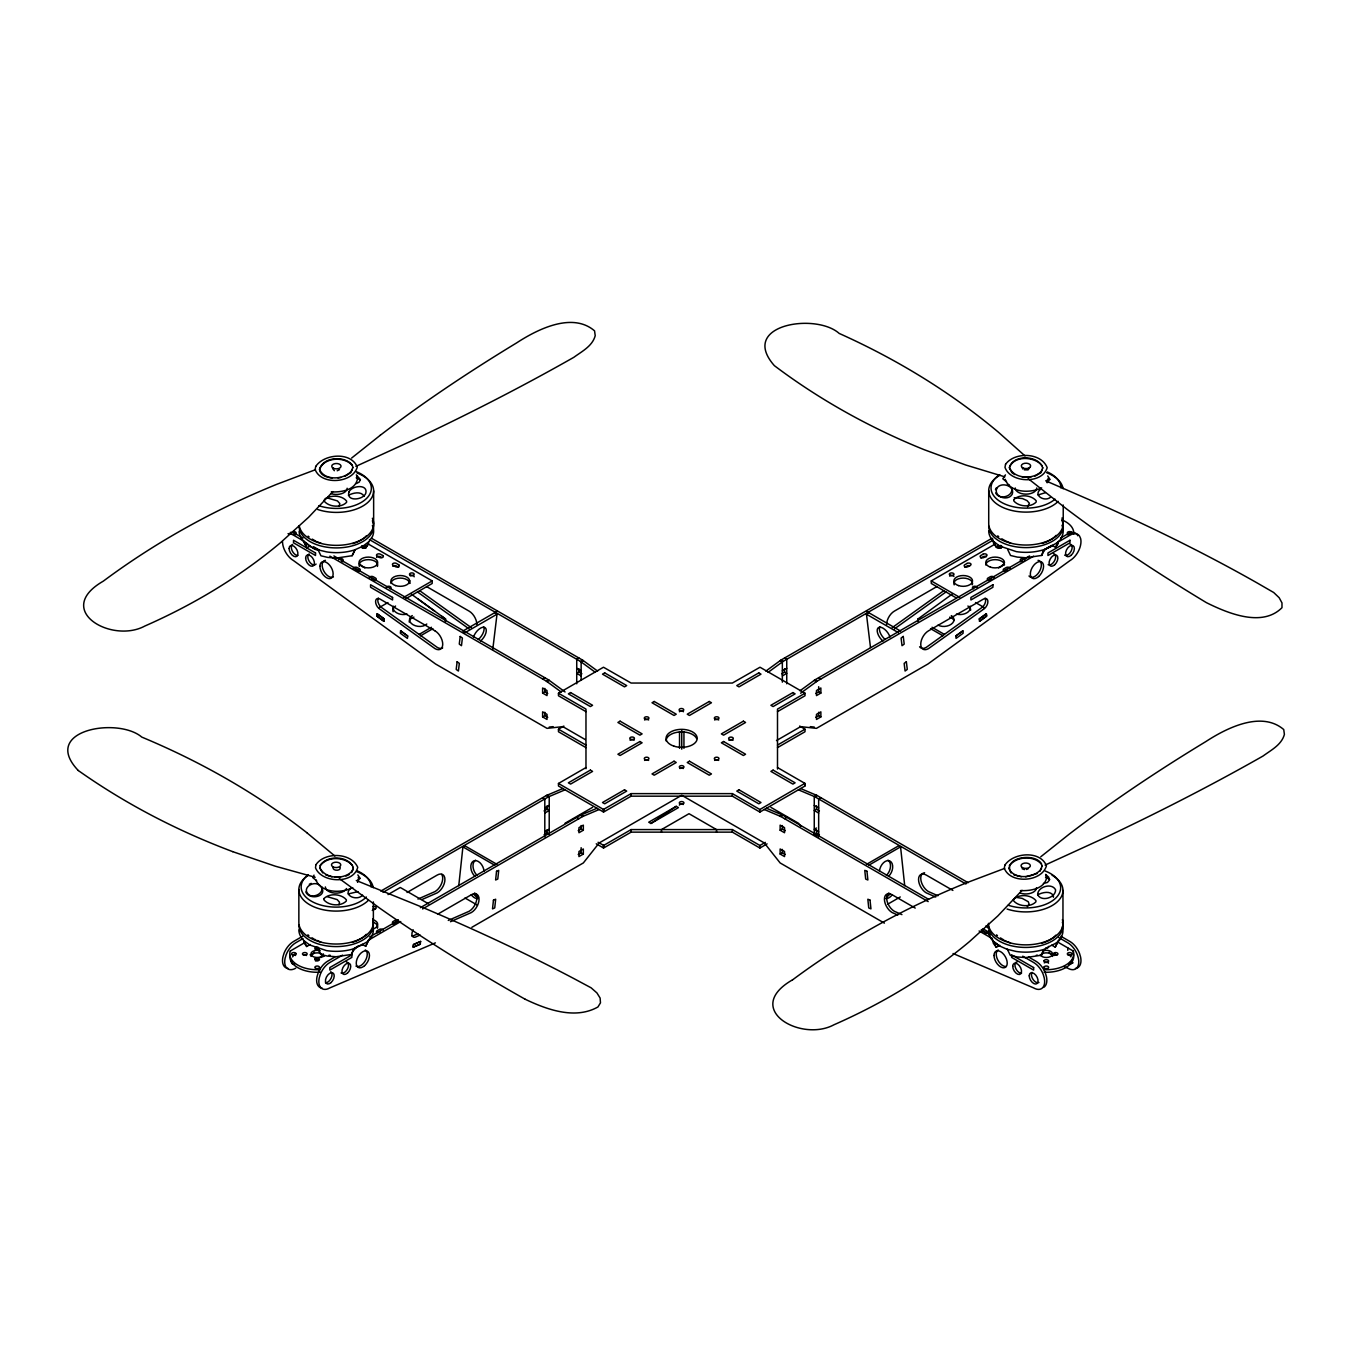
<?xml version="1.0" encoding="UTF-8"?>
<svg xmlns="http://www.w3.org/2000/svg" width="1352" height="1352" viewBox="0 0 1352 1352"><rect width="100%" height="100%" fill="white"/><g stroke="black" fill="none" stroke-linecap="round" stroke-linejoin="round"><path stroke-width="1.5" d="M324.21 499.919L324.193 501.17C329.094 507.169 341.211 508.031 346.585 502.336L346.602 501.085C341.786 495.085 331.257 494.95 324.97 498.753M1053.377 897.255L1053.445 895.818C1050.453 890.343 1042.257 892.455 1037.728 894.787C1041.378 902.122 1055.743 897.779 1055.591 889.819C1051.873 882.45 1037.525 886.76 1037.643 894.754M420.573 941.482L420.269 944.186L413.188 947.211L413.475 944.524L420.573 941.482L413.475 944.524L413.188 947.194L420.286 944.169M458.767 885.695L462.908 846.876L465.088 845.946L497.012 864.384M353.345 867.376L351.655 872.581M357.57 882.281L357.942 879.222M383.951 621.312L384.238 618.929L377.14 613.757L376.87 616.123L383.951 621.312L376.87 616.123L377.14 613.774L384.238 618.946M400.615 630.843L400.327 633.226L407.425 638.398L407.712 636.015L400.615 630.843L407.712 636.015M445.366 621.481L445.653 619.098L441.834 616.309M492.77 649.416L497.012 614.214L494.832 612.625M1042.781 467.64L1040.82 472.794L1034.905 476.174M1046.837 482.613L1047.378 479.554M332.558 468.451L334.366 470.716M352.872 467.336L350.793 472.625L344.777 476.394M1042.054 866.041L1039.958 871.347M319.511 948.512L319.427 948.851A2.332 1.352 0 0 1 317.179 949.864A2.332 1.352 0 0 1 314.931 948.851L314.847 948.512A2.332 1.352 0 0 1 318.345 947.346M369.214 939.082L365.665 946.332L362.218 944.338M1058.802 939.91L1055.236 947.161L1051.805 945.166M290.494 950.878L289.852 952.636A27.412 15.835 0 0 0 320.373 969.621M995.478 489.644L996.221 487.988M299.13 531.15A37.264 21.514 0 0 0 304.115 541.898L310.03 546.36L317.754 549.774L326.745 551.92A37.264 21.514 0 0 0 355.018 549.774L352.145 555.706L355.069 549.706L362.725 546.309L368.657 541.865L372.375 536.71A37.264 21.514 0 0 0 372.375 525.573M362.488 545.65L365.936 547.644L368.792 541.713M372.797 926.086A37.264 21.514 0 0 1 372.104 935.398C368.775 945.927 353.785 943.679 351.774 954.343C352.754 948.766 357.266 946.366 362.454 944.997M365.665 946.332L368.521 940.35M1007.679 549.554L1010.536 555.486L1017.312 557.108L1025.982 557.768L1041.733 555.418C1043.592 544.619 1058.667 546.918 1061.962 536.423A37.264 21.514 0 0 0 1061.962 525.286M1052.076 545.363L1055.523 547.34L1058.379 541.408M1007.409 949.374L1010.265 955.306L1017.025 956.929L1025.695 957.588L1041.462 955.222C1043.322 944.44 1058.379 946.704 1061.692 936.226A37.264 21.514 0 0 0 1062.385 926.914M1055.236 947.161L1058.109 941.229M1041.733 555.418L1044.673 549.402L1052.312 546.022M1041.462 955.222L1044.319 949.256A37.264 21.514 0 0 1 1016.062 951.436L1007.071 949.256M339.284 506.087L339.791 503.552L337.442 500.916L327.302 497.925M339.014 904.758L339.521 902.24L337.172 899.604L327.032 896.613M320.204 865.855C327.066 855.816 344.878 856.661 352.5 865.483M333.251 867.071C331.544 870.942 341.11 871.482 340.197 867.494M353.058 869.809C346.112 880.186 325.055 879.544 319.917 867.781M314.019 875.116L312.937 877.769L316.655 880.76M352.382 469.786C345.69 479.808 324.311 481.549 319.511 469.228C323.28 456.722 344.49 455.472 352.23 464.953L352.889 467.843M1009.183 866.007C1015.977 856.289 1033.688 855.022 1041.412 864.165M1041.547 868.491C1034.871 878.513 1013.493 880.27 1008.677 867.95M1042.358 470.057C1035.159 480.095 1014.017 479.521 1009.386 467.42C1013.189 454.137 1039.164 455.049 1042.798 468.147M365.936 547.644L368.724 543.741M1055.523 547.34L1058.329 543.436M332.879 491.604L308.628 517.258L280.371 542.811A890.444 636.606 27 0 1 144.765 626.077C111.54 643.975 52.897 610.191 103.293 581.157A1066.424 809.392 24.3 0 1 277.075 484.185L315.489 469.685M1022.061 890.326L997.81 915.963L969.553 941.533A890.444 636.606 27 0 1 833.947 1024.782C800.722 1042.679 742.079 1008.896 792.475 979.862M351.452 887.757C341.397 894.889 356.877 901.716 362.623 895.142M1041.31 488.782C1032.168 494.595 1044.116 502.403 1050.453 497.333M351.621 458.058L380.149 435.361M1005.449 474.873L1002.795 478.794L1006.513 481.785M1040.786 856.762L1069.314 834.083A891.813 262.592 -20.5 0 1 1205.747 741.64C1226.653 728.001 1261.467 710.459 1283.741 729.556L1284.4 734.406C1281.595 744.867 1271.15 750.039 1263.072 756.005A1064.801 270.113 -17 0 1 1103.418 838.392L1045.062 865.094M339.487 469.651L337.223 470.766M357.858 881.605L359.801 877.904L357.841 874.913M1047.716 482.63L1049.659 478.912L1047.716 475.938M1027.554 506.78L1029.379 503.265L1027.047 500.612L1022.467 498.55L1014.203 497.688M1027.283 906.601L1029.21 904.403L1028.264 901.716L1022.197 898.37L1016.619 897.441M765.874 671.082L780.814 660.182L991.827 538.35M768.088 672.366L783.011 661.449L992.216 540.665M799.995 690.788L814.935 679.87L1029.582 555.942M800.621 693.221L817.132 681.138L1033.604 556.162M870.485 647.507L866.463 614.214L868.643 612.625M979.524 621.295L986.622 616.123L986.335 613.774L979.237 618.929L979.524 621.295L986.622 616.14L986.335 613.757L979.254 618.946M917.839 619.098L918.126 621.481L917.839 619.081L952.214 594.086M998.655 567.958L1003.725 564.274M955.779 636.015L962.877 630.843L963.165 633.226L956.067 638.398L955.779 636.015L962.861 630.843M892.134 627.683L943.831 590.655M894.331 628.95L946.028 591.939M650.92 823.486L676.237 806.333L678.434 807.6L650.92 823.486L648.723 822.219L676.237 806.333M303.27 540.394L306.972 547.83L310.436 545.836M379.084 607.656L387.94 602.553M403.825 597.314L432.201 580.921L432.201 583.472L405.6 598.818M419.052 634.443L431.457 627.277M420.54 635.812L432.944 628.646M497.029 611.357L462.908 631.063L465.088 632.652L497.012 614.214M542.608 678.991L544.805 677.707M578.943 658.018L576.729 659.286L576.729 683.791M329.871 556.162L546.36 681.138L548.557 679.87L565.068 691.954M369.451 539.617L580.481 661.449L582.678 660.182L597.601 671.082M547.019 681.628L549.216 680.36M583.337 660.655L581.14 661.922L581.14 680.073M542.608 693.069L547.019 695.604L547.019 690.534L542.608 687.982L542.608 693.069L544.805 691.802L547.746 693.491M581.867 673.786L578.943 672.096L576.729 673.364L581.14 675.915M585.974 711.642L558.46 695.756L558.46 693.221L603.482 667.229L631.114 683.047L732.378 683.047L760.01 667.229L805.015 693.221L805.015 695.756L777.501 711.642M542.608 716.915L547.019 719.45L547.019 714.363L542.608 711.828L542.608 716.915L544.805 715.63L547.746 717.337M585.974 747.622L558.46 731.736L558.46 729.184L563.868 726.075M777.501 767.564L804.879 783.366L805.015 786.002L759.892 812.062L732.378 796.176L631.114 796.176L603.583 812.062L558.46 786.002L558.46 783.467L585.974 767.564M302.611 936.26L293.519 941.516A15.565 8.991 -60 0 0 283.988 953.363L282.889 957.064A15.565 8.991 -60 0 0 288.01 968.404M380.791 891.12L546.36 795.534L562.871 788.537M302.983 938.575L295.716 942.783A15.565 8.991 -60 0 0 286.185 954.647L285.086 958.331A15.565 8.991 -60 0 0 295.716 968.201M382.988 892.388L548.557 796.801L565.068 789.822M290.207 951.048L304.183 942.969M388.007 894.585L400.276 887.487L428.652 903.88M956.101 597.804L931.274 583.472L931.274 580.921L994.312 544.535M544.805 807.972L549.216 805.42M782.352 670.829L786.746 668.277M992.486 538.434L993.619 543.436L996.559 547.526L1000.024 545.532M303.761 942.412L306.701 946.518L310.166 944.507M964.855 567.265L967.052 565.998A2.332 1.352 0 0 1 969.874 565.778M980.808 558.055L983.005 556.77A2.332 1.352 0 0 1 986.318 556.77M544.079 810.93L547.019 809.24L549.216 810.507L544.805 813.042M781.608 673.786L784.549 672.096L786.746 673.364L782.352 675.915M407.053 892.489L437.22 875.065A10.9 6.287 -60 0 1 444.926 879.51A10.9 6.287 -60 0 1 437.22 892.861L422.044 899.519M936.936 586.548L894.331 611.155A10.9 6.287 -60 0 0 886.625 624.506M544.805 831.801L549.216 829.266M544.079 834.775L547.019 833.069L549.216 834.353L549.216 796.531L547.019 795.246M565.068 823.233L592.582 807.347M334.907 957.013L327.64 961.204A15.565 8.991 -60 0 0 318.109 973.068L317.01 976.769A15.565 8.991 -60 0 0 322.131 988.109M369.451 937.071L398.553 920.273M420.371 907.665L580.481 815.239L596.992 808.242M1060.492 538.096L1067.776 533.905A15.565 8.991 -60 0 1 1077.307 534.75L1077.764 535.764M393.128 924.041L395.325 922.757A2.332 1.352 0 0 1 396.981 922.368M987.974 580.6L990.171 579.332A2.332 1.352 0 0 1 991.81 578.943M1003.928 571.389L1006.125 570.121A2.332 1.352 0 0 1 1007.781 569.733M342.563 955.137L329.837 962.489A15.565 8.991 -60 0 0 320.306 974.336L319.207 978.037A15.565 8.991 -60 0 0 329.837 987.906L435.378 942.868M353.48 948.834L358.922 945.69M368.014 940.434L400.75 921.54M422.568 908.95L582.678 816.507L599.189 809.51M1042.696 550.923L1051.788 545.667M1057.247 542.524L1069.973 535.172A15.565 8.991 -60 0 1 1079.504 536.017L1080.603 538.451A15.565 8.991 -60 0 1 1069.973 560.59L927.979 663.967L816.473 728.356L800.621 726.649L776.487 740.575M558.46 783.467L603.482 809.442L631.114 793.624L732.378 793.624L759.892 809.51L804.879 783.366M805.015 693.221L777.501 709.107L777.501 769.068M578.2 830.635L581.14 828.928L583.337 830.212L583.337 825.126L578.943 827.661L578.943 832.747L583.337 830.212M815.729 693.491L818.67 691.802L820.867 693.069L820.867 687.982L816.473 690.534L816.473 695.604L820.867 693.069M437.625 914.239L471.358 894.754A10.9 6.287 -60 0 1 479.047 899.215A10.9 6.287 -60 0 1 471.358 912.549L450.469 921.709M578.2 854.464L581.14 852.774L583.337 854.042L583.337 848.971L578.943 851.506L578.943 856.593L583.337 854.042M815.729 717.337L818.67 715.63L820.867 716.915L820.867 711.828L816.473 714.363L816.473 719.45L820.867 716.915M598.074 842.296L603.736 845.389L631.114 829.587L732.378 829.587L759.892 845.473L765.3 842.364M777.501 745.07L805.015 729.184L805.015 731.736L777.501 747.622M767.091 843.868L759.892 848.025L732.378 832.139L631.114 832.139L603.583 848.025L596.266 843.8M471.831 927.32L583.337 862.948L599.189 842.938L681.746 795.28L764.303 842.938L780.138 862.948L884.394 923.129M780.138 816.219L782.352 814.952M816.473 795.246L814.259 796.531L814.259 834.353L817.199 836.043M764.303 809.51L780.814 816.507L783.011 815.239L928.571 899.283M798.424 789.822L814.935 796.801L817.132 795.534L968.15 882.721M784.549 818.67L786.746 817.402M820.867 797.697L818.67 798.964L818.67 836.888M780.138 830.212L784.549 832.747L784.549 827.661L780.138 825.126L780.138 830.212L782.352 828.928L785.275 830.635M819.397 810.93L816.473 809.24L814.259 810.507L818.67 813.042M816.473 827.999L814.259 829.266L818.67 831.801M780.138 854.042L784.549 856.593L784.549 851.506L780.138 848.971L780.138 854.042L782.352 852.774L785.275 854.464M814.259 834.353L816.473 833.069L819.397 834.775M866.463 864.384L898.387 845.946L900.567 846.876L904.708 885.695M868.643 865.314L900.567 846.876M887.858 904.116L900.263 896.951M992.216 938.254L993.348 943.257L996.289 947.346L999.753 945.352M1028.078 868.829L1026.405 869.471M1037.373 873.426L1025.661 876.84M348.41 495.271C352.94 492.939 361.136 490.827 364.127 496.302M1037.998 494.984L1045.4 492.686M348.14 893.959L358.026 891.627M345.926 876.062L349.222 874.541M352.72 887.622C341.279 893.486 321.303 893.266 315.709 879.713M309.76 944.997L326.474 950.608A37.264 21.514 0 0 0 354.748 948.462L354.799 948.394M355.88 466.372L414.236 439.67A1064.801 270.113 -17 0 0 573.856 357.3C581.968 351.351 592.413 346.163 595.218 335.702L594.559 330.851C572.302 311.737 537.471 329.296 516.565 342.935A891.813 262.592 -20.5 0 0 380.149 435.361M309.27 884.259L311.247 883.38M417.954 899.08L435.023 891.576A10.9 6.287 -60 0 0 441.698 874.389M417.903 933.759L414.118 935.432A6.219 3.6 -60 0 1 411.904 936.023M448.272 920.442L469.144 911.282A10.9 6.287 -60 0 0 476.259 901.683A10.9 6.287 -60 0 0 474.603 892.945M420.117 935.043L416.315 936.699A6.219 3.6 -60 0 1 412.242 935.905A6.219 3.6 -60 0 1 413.205 929.821M1041.682 487.852C1030.275 493.412 1010.079 493.108 1005.178 479.267M320.661 957.554L324.497 955.915M356.303 483.61L359.412 481.92L360.071 479.216L356.303 474.873M1004.671 868.39L966.257 882.907A1066.424 809.392 24.3 0 0 792.509 979.896M352.145 555.706L336.378 558.072L327.708 557.413L320.948 555.79L318.092 549.858M351.875 954.394L336.107 956.743L327.438 956.084L320.678 954.478L317.821 948.546M1043.389 883.447L1047.445 882.45L1049.389 880.169L1048.713 877.228L1045.62 874.389M337.915 477.932L340.788 477.56M549.216 727.072L553.171 726.649M340.586 877.161L334.806 877.228M1037.576 955.205L1036.967 955.256A2.332 1.352 0 0 1 1036.359 955.205M1030.934 477.087L1022.281 477.019M331.274 491.875C340.856 492.398 355.373 490.235 357.469 478.98L356.658 475.955M1020.456 890.579C1030.038 891.12 1044.538 888.957 1046.634 877.685L1045.823 874.676M328.942 955.205L329.55 955.256A2.332 1.352 0 0 0 330.142 955.205M810.304 726.649L814.259 727.072M332.153 478.05C327.15 477.459 320.39 475.566 319.511 469.735C323.28 457.23 344.506 455.979 352.247 465.46M1024.461 869.589L1022.146 868.744M1021.335 876.772L1013.78 874.778M331.984 876.84L325.579 874.812M1024.309 469.837L1028.078 469.871L1029.7 467.505M315.185 877.279L275.385 866.226L232.713 851.659M1004.806 476.833L965.835 465.037L924.143 449.675A890.444 686.055 -25.4 0 1 774.358 365.648C738.277 324.649 815.797 312.447 839.169 333.42A1066.424 775.49 -28.2 0 1 998.198 432.032L1025.036 455.928M356.218 477.814L360.426 479.875M1045.535 877.33L1049.744 879.392M356.303 880.507L420.556 906.55A891.813 220.511 14.9 0 1 574.228 978.763L591.128 987.822L596.942 992.943L600.119 998.063L600.474 1002.846L597.939 1006.97C575.175 1019.864 546.918 1009.64 525.066 999.196M1045.688 480.805L1108.471 508.065A891.813 227.119 15.5 0 1 1257.444 583.118L1273.685 592.497L1279.161 597.719L1281.983 602.908L1281.983 607.69C1262.21 627.582 1228.123 613.419 1206.423 602.654A1064.801 320.644 18.8 0 1 1066.863 509.163L1028.111 478.574M800.621 788.537L817.132 795.534M766.5 808.242L783.011 815.239M1063.923 966.562L1067.776 968.201A15.565 8.991 60 0 0 1078.406 958.331L1077.307 954.647A15.565 8.991 60 0 0 1067.776 942.783L1058.684 937.527M953.059 953.515L1033.638 987.906A15.565 8.991 60 0 0 1044.285 978.037L1043.186 974.336A15.565 8.991 60 0 0 1033.638 962.489L1022.737 956.185M937.95 895.751L928.452 891.576A10.9 6.287 60 0 1 921.016 880.693A10.9 6.287 60 0 1 924.599 872.75M935.736 897.018L926.255 892.861A10.9 6.287 60 0 1 918.549 879.51A10.9 6.287 60 0 1 926.255 875.065L952.89 890.427M901.919 914.611L894.331 911.282A10.9 6.287 60 0 1 887.216 901.683A10.9 6.287 60 0 1 888.889 892.945M897.829 915.051L892.134 912.549A10.9 6.287 60 0 1 884.428 899.215A10.9 6.287 60 0 1 892.134 894.754L915.219 908.088M317.754 549.74C312.87 551.379 297.896 532.485 306.972 547.83M988.43 930.666A37.264 21.514 0 0 0 993.433 941.414L999.348 945.876L1007.071 949.29M1007.46 484.303L1009.251 485.131M1044.504 549.419L1044.673 549.402A37.264 21.514 0 0 1 1016.332 551.633L999.635 546.022L993.703 541.56A37.264 21.514 0 0 1 988.718 530.846M975.536 602.553L984.408 607.656M931.274 580.921L959.65 597.314M932.018 627.277L944.44 634.443M930.531 628.646L942.952 635.812M866.446 611.357L900.567 631.063M866.463 614.214L898.387 632.652M784.549 658.018L786.746 659.286L786.746 683.791M818.67 677.707L820.867 678.991M780.814 660.182L783.011 661.449M814.935 679.87L817.132 681.138M780.138 660.655L782.352 661.922L782.352 682.168M814.259 680.36L816.473 681.628M799.623 726.075L805.015 729.184M371.665 538.35L582.678 660.182M1060.881 936.26L1069.973 941.516A15.565 8.991 60 0 1 1079.504 953.363L1080.603 957.064A15.565 8.991 60 0 1 1075.465 968.404M814.935 796.801L965.953 883.988M367.406 543.521L432.201 580.921M1057.602 942.006L1073.268 951.048L1073.268 953.582A27.412 15.835 0 0 1 1044.116 972.223M576.729 668.277L581.14 670.829M814.259 805.42L818.67 807.972M381.568 557.413L380.47 556.77A2.332 1.352 0 0 0 376.566 557.379M398.637 567.265L396.423 565.998A2.332 1.352 0 0 0 392.756 566.268M426.539 586.548L469.144 611.155A10.9 6.287 60 0 1 476.85 624.506M770.893 807.347L798.424 823.233L800.857 826.309M302.983 538.096L295.716 533.905A15.565 8.991 60 0 0 290.207 532.418M333.893 555.942L548.557 679.87M981.298 929.72L990.391 934.959M1028.568 957.013L1035.852 961.204A15.565 8.991 60 0 1 1045.383 973.068L1046.482 976.769A15.565 8.991 60 0 1 1043.626 987.399M357.35 570.121L359.564 571.389M375.518 580.6L373.321 579.332A2.332 1.352 0 0 0 371.056 578.994M985.219 932.61L986.318 933.252A2.332 1.352 0 0 1 986.69 933.522M304.42 541.476L293.519 535.172A15.565 8.991 60 0 0 288.01 533.702M313.512 546.715L318.971 549.858M780.814 816.507L928.182 901.598M979.101 930.987L991.827 938.339M558.46 693.221L585.974 709.107L585.974 768.697M585.298 739.595L562.871 726.649L547.019 728.356L435.513 663.967L293.519 560.59A15.565 8.991 60 0 1 282.5 541.527M558.46 729.184L585.974 745.07M581.14 814.952L583.337 816.219M546.36 795.534L548.557 796.801M580.481 815.239L582.678 816.507M542.608 797.697L544.805 798.964L544.805 836.888M576.729 817.402L578.943 818.67M462.908 846.876L494.832 865.314M464.987 897.981L477.408 905.147M1048.037 478.388L1050.031 479.588M358.179 877.363L360.156 878.563M1014.659 474.552L1011.887 472.608L1009.386 467.91C1013.29 455.168 1034.871 456.232 1042.088 465.73M419.644 590.655L471.358 627.683M417.447 591.939L469.144 628.95M411.261 594.086L445.653 619.081M418.36 599.223L434.736 611.155M359.75 564.274L364.82 567.958M580.481 661.449L595.404 672.366M546.36 681.138L561.283 692.055M999.348 945.825L993.433 941.381L996.289 947.346M298.86 929.821A37.264 21.514 0 0 0 303.845 940.586L309.76 945.048M339.301 878.58L380.064 908.409A1064.801 311.349 18.2 0 0 525.083 999.196M306.735 832.646L334.89 856.019M78.264 770.505C39.833 730.114 117.844 716.644 141.774 737.093A1066.424 784.582 -27.7 0 1 306.752 832.629M322.705 872.919L319.917 868.288L320.204 865.348C327.1 854.903 348.985 855.512 353.345 867.883M1011.059 872.986C1002.221 857.506 1034.348 852.098 1041.412 863.658L1042.054 866.548M1022.889 469.06L1022.332 468.012M995.68 492.99C999.314 500.51 1014.051 496.353 1011.583 487.785M305.822 891.965C309.557 900.871 328.654 896.393 320.931 886.574C314.83 878.58 299.536 888.788 309.828 895.413C315.168 897.458 323.736 893.216 321.725 886.76M993.703 541.611L996.559 547.526M303.845 940.586L306.701 946.518M804.879 785.918L804.896 783.535M1067.776 947.87L1067.776 950.405M1063.23 505.006L1063.23 523.528M1062.959 890.41L1062.959 923.348M988.718 490.59L988.718 523.528A37.264 21.514 0 0 0 1030.832 544.856A37.264 21.514 0 0 0 1061.962 517.968M818.67 686.715L818.67 691.802M818.67 712.25L818.67 715.63M816.473 805.843L816.473 809.24M816.473 829.689L816.473 833.069M784.549 668.699L784.549 672.096M782.352 825.548L782.352 828.928M782.352 849.394L782.352 852.774M759.892 809.51L759.892 812.062M759.892 845.473L759.892 848.025M732.378 793.624L732.378 796.176M732.378 829.587L732.378 832.139M716.526 832.139L716.526 829.587L689.013 813.701L661.483 829.587L661.483 832.139M683.943 731.635L683.943 748.332M681.746 730.35L681.746 749.16M679.532 731.635L679.532 748.332M631.114 793.624L631.114 796.176M631.114 829.587L631.114 832.139M603.736 809.425L603.482 811.994L603.482 809.442M603.736 845.389L603.482 847.957L603.482 845.406M581.14 825.548L581.14 828.928M581.14 847.687L581.14 852.774M578.943 668.699L578.943 672.096M547.019 805.843L547.019 809.24M547.019 829.689L547.019 833.069M544.805 688.405L544.805 691.802M544.805 712.25L544.805 715.63M373.642 490.894L373.642 523.832M373.372 901.936L373.372 922.52M298.86 889.582L298.86 922.52A37.264 21.514 0 0 0 339.369 943.949A37.264 21.514 0 0 0 372.797 918.768M232.713 851.642A890.444 692.393 -24.7 0 1 78.264 770.505M1061.962 520.537A37.264 21.514 0 0 1 1030.832 547.425A37.264 21.514 0 0 1 988.718 526.097M1058.244 501.355A37.264 21.514 0 0 1 1003.285 507.659A37.264 21.514 0 0 1 999.635 475.38M1046.668 472.71A37.264 21.514 0 0 1 1063.094 488.731M1055.05 499.158A34.949 20.179 0 0 1 1004.688 503.958A34.949 20.179 0 0 1 999.703 474.637M1047.259 471.933A34.949 20.179 0 0 1 1060.931 487.954M1036.731 487.954A10.748 6.202 0 0 1 1025.982 494.156A10.748 6.202 0 0 1 1015.217 487.954M1010.704 543.065A44.734 25.823 0 0 1 1001.849 538.806M998.689 536.609A44.734 25.823 0 0 1 997.742 535.848M1056.132 535.358A31.721 18.32 0 0 1 1042.24 543.369M372.797 921.337A37.264 21.514 0 0 1 339.369 946.501A37.264 21.514 0 0 1 298.86 925.072M368.386 900.331A37.264 21.514 0 0 1 314.408 907.057A37.264 21.514 0 0 1 308.104 875.386M356.81 871.685A37.264 21.514 0 0 1 373.236 887.706M366.392 897.018A34.949 20.179 0 0 1 316.689 903.711A34.949 20.179 0 0 1 308.374 874.643M357.384 870.925A34.949 20.179 0 0 1 371.073 886.929M346.501 888.534A10.748 6.202 0 0 1 334.704 893.081A10.748 6.202 0 0 1 325.359 886.929M320.846 942.04A44.734 25.823 0 0 1 316.824 940.384M315.557 939.775A44.734 25.823 0 0 1 314.323 939.133M313.14 938.474A44.734 25.823 0 0 1 311.991 937.798M308.831 935.601A44.734 25.823 0 0 1 307.884 934.823M366.257 934.333A31.721 18.32 0 0 1 352.382 942.344M1062.385 922.165A37.264 21.514 0 0 1 1028.957 947.346A37.264 21.514 0 0 1 988.43 925.917M1062.385 919.613A37.264 21.514 0 0 1 1028.957 944.778A37.264 21.514 0 0 1 988.43 923.348M1052.042 875.2A37.264 21.514 0 0 1 1055.253 903.508A37.264 21.514 0 0 1 1007.071 909.034M1045.113 870.975A34.949 20.179 0 0 1 1055.388 898.421A34.949 20.179 0 0 1 1008.22 905.232M1036.46 887.757A10.748 6.202 0 0 1 1020.321 893.131M1010.434 942.868A44.734 25.823 0 0 1 1007.713 941.803M1006.412 941.212A44.734 25.823 0 0 1 1005.144 940.603M1003.911 939.978A44.734 25.823 0 0 1 1000.48 937.916M997.455 935.652A44.734 25.823 0 0 1 996.559 934.857M1055.844 935.162A31.721 18.32 0 0 1 1041.969 943.189M372.375 520.824A37.264 21.514 0 0 1 341.245 547.729A37.264 21.514 0 0 1 299.13 526.401M372.375 518.272A37.264 21.514 0 0 1 342.85 545.025A37.264 21.514 0 0 1 299.265 525.708M357.08 472.997A37.264 21.514 0 0 1 368.031 502.251A37.264 21.514 0 0 1 317.754 509.518M355.796 471.459A34.949 20.179 0 0 1 366.071 498.905A34.949 20.179 0 0 1 318.903 505.716M347.143 488.241A10.748 6.202 0 0 1 331.003 493.615M321.117 543.352A44.734 25.823 0 0 1 317.095 541.696M315.827 541.087A44.734 25.823 0 0 1 312.261 539.11M309.101 536.913A44.734 25.823 0 0 1 308.138 536.136M366.527 535.662A31.721 18.32 0 0 1 352.652 543.673M630.066 740.203A2.332 1.352 0 0 1 634.122 740.203M714.633 719.991A2.332 1.352 0 0 1 718.673 719.991M644.583 760.432A2.332 1.352 0 0 1 648.622 760.432M714.633 760.432A2.332 1.352 0 0 1 718.673 760.432M679.971 768.528A2.332 1.352 0 0 1 683.284 768.528M728.948 740.321A2.332 1.352 0 0 1 732.987 740.321M666.063 740.879A15.565 8.991 0 0 1 679.6 731.973A15.565 8.991 0 0 1 696.669 738.564M679.414 711.727A2.332 1.352 0 0 1 683.453 711.727M644.583 719.991A2.332 1.352 0 0 1 648.622 719.991M1068.756 955.205A2.332 1.352 0 0 1 1071.511 955.627M1073.268 951.048A27.412 15.835 0 0 1 1044.116 969.688M1045.704 948.056A2.332 1.352 0 0 0 1048.561 947.11L1048.645 946.755A2.332 1.352 0 0 0 1048.561 946.417M1040.296 955.509A6.219 3.6 0 0 1 1047.124 952.873A6.219 3.6 0 0 1 1052.532 956.439M1053.935 955.56A2.281 1.318 0 0 1 1054.932 955.188L1055.523 955.137A2.281 1.318 0 0 1 1056.672 955.272M1044.285 962.911A2.332 1.352 0 0 1 1046.617 962.252A2.332 1.352 0 0 1 1048.561 963.232M1045.13 968.759A2.332 1.352 0 0 1 1047.479 968.759M982.465 931.579A2.332 1.352 0 0 1 984.121 931.984M1043.186 950.794A6.219 3.6 0 0 1 1051.941 952.383A6.219 3.6 0 0 1 1048.425 957.284A6.219 3.6 0 0 1 1040.296 954.833M988.515 928.165A9.346 5.391 0 0 1 986.098 925.748M982.465 929.044A2.332 1.352 0 0 1 984.121 929.432L986.318 930.7A2.332 1.352 0 0 1 986.825 932.17A2.332 1.352 0 0 1 984.662 933.015M1022.636 561.317A2.366 1.369 0 0 1 1020.27 559.829A2.366 1.369 0 0 1 1023.058 558.613A2.366 1.369 0 0 1 1024.934 560.303M985.777 565.035A9.346 5.391 0 0 1 995.123 559.643A9.346 5.391 0 0 1 1004.468 565.035M954.174 584.858A9.346 5.391 0 0 1 963.199 578.081A9.346 5.391 0 0 1 972.223 584.858M1061.878 519.912A27.412 15.835 0 0 1 1073.64 534.209M1071.916 533.296A2.332 1.352 0 0 0 1069.652 531.59L1069.043 531.64A2.332 1.352 0 0 0 1067.319 532.942A2.332 1.352 0 0 0 1069.043 534.243L1069.652 534.293A2.332 1.352 0 0 0 1070.26 534.243A2.332 1.352 0 0 0 1069.652 534.141L1069.043 534.192A2.332 1.352 0 0 0 1067.624 534.817M997.877 548.202A2.332 1.352 0 0 1 1001.173 548.202M949.628 576.121A2.332 1.352 0 0 1 951.943 575.462A2.332 1.352 0 0 1 953.904 576.442M1020.591 561.807A2.366 1.369 0 0 1 1022.636 561.131M1000.683 545.447A2.332 1.352 0 0 1 1001.308 547.476A2.332 1.352 0 0 1 997.742 547.476A2.332 1.352 0 0 1 998.351 545.447M973.592 588.762A2.332 1.352 0 0 1 973.592 586.43A2.332 1.352 0 0 1 977.09 587.596M994.075 578.098A2.332 1.352 0 0 0 992.993 576.577A2.332 1.352 0 0 0 990.171 576.797L987.974 578.064A2.332 1.352 0 0 0 987.602 579.687A2.332 1.352 0 0 0 990.222 580.329M1006.75 570.966A2.332 1.352 0 0 1 1003.725 570.628A2.332 1.352 0 0 1 1003.928 568.854L1006.125 567.587A2.332 1.352 0 0 1 1008.677 567.282A2.332 1.352 0 0 1 1010.113 568.533M365.631 545.633A2.366 1.369 0 0 1 365.631 547.577A2.366 1.369 0 0 1 362.285 547.577A2.366 1.369 0 0 1 362.285 545.633M295.682 534.665A2.332 1.352 0 0 0 294.128 534.158A2.332 1.352 0 0 0 296.088 532.603A2.332 1.352 0 0 0 292.928 531.708M359.345 566.437A9.346 5.391 0 0 1 368.369 559.643A9.346 5.391 0 0 1 377.377 566.437M390.948 583.472A9.346 5.391 0 0 1 400.276 578.081A9.346 5.391 0 0 1 409.622 583.472M342.867 561.824A2.332 1.352 0 0 0 341.448 561.198A2.332 1.352 0 0 0 342.495 559.001A2.332 1.352 0 0 0 338.591 559.61M355.103 569.767A2.332 1.352 0 0 1 356.877 569.902M410.197 575.834A2.332 1.352 0 0 1 412.732 575.546A2.332 1.352 0 0 1 414.168 576.797M362.285 548.185A2.366 1.369 0 0 1 365.631 548.185M353.362 568.533A2.332 1.352 0 0 1 354.815 567.282A2.332 1.352 0 0 1 357.35 567.587L359.564 568.854A2.332 1.352 0 0 1 360.055 570.324A2.332 1.352 0 0 1 357.908 571.152M373.862 580.363A2.332 1.352 0 0 0 376.025 579.535A2.332 1.352 0 0 0 375.518 578.064L373.321 576.797A2.332 1.352 0 0 0 370.499 576.577A2.332 1.352 0 0 0 369.417 578.098M386.385 587.596A2.332 1.352 0 0 1 389.9 586.43A2.332 1.352 0 0 1 389.9 588.762M365.327 949.949A9.346 5.391 -60 0 1 365.327 960.731A9.346 5.391 -60 0 1 355.982 966.122M346.349 961.897A6.219 3.6 -60 0 1 347.633 968.64A6.219 3.6 -60 0 1 341.025 972.95M330.75 971.699A6.219 3.6 -60 0 1 331.122 978.172A6.219 3.6 -60 0 1 325.426 982.769M320.373 972.173A27.412 15.835 0 0 1 289.852 955.171M316.486 947.989A6.219 3.6 -60 0 1 316.047 949.476M314.425 952.264A6.219 3.6 -60 0 1 310.03 954.816M294.584 964.229A6.219 3.6 -60 0 1 291.305 961.204M292.607 956.878A6.219 3.6 -60 0 1 295.716 953.582M477.898 898.539A9.346 6.05 66.9 0 1 471.29 894.787M478.422 897.508A9.346 6.05 66.9 0 1 473.487 893.858M477.087 875.369A9.346 6.05 66.9 0 1 475.583 860.193M474.89 876.299A9.346 6.05 66.9 0 1 473.386 861.123A9.346 6.05 66.9 0 1 484.05 871.127M1073.082 962.793A6.219 3.6 60 0 1 1069.973 962.489M1052.397 954.698A6.219 3.6 60 0 1 1049.051 952.264M1055.067 953.887A6.219 3.6 60 0 1 1053.462 954.816M1072.018 959.802A6.219 3.6 60 0 1 1068.908 964.229M1068.908 954.411A6.219 3.6 60 0 1 1070.885 956.878M1021.537 973.237A6.219 3.6 60 0 1 1015.521 967.914A6.219 3.6 60 0 1 1017.143 961.897M1038.961 982.481A6.219 3.6 60 0 1 1033.165 979.592A6.219 3.6 60 0 1 1032.032 972.358M1006.125 966.545A9.346 5.391 60 0 1 997.59 959.65A9.346 5.391 60 0 1 998.148 949.949M892.269 894.686A9.346 6.05 -66.9 0 1 885.678 898.556M890.072 893.74A9.346 6.05 -66.9 0 1 886.895 896.748M887.926 860.21A9.346 6.05 -66.9 0 1 890.444 867.004A9.346 6.05 -66.9 0 1 886.371 875.386M879.442 871.111A9.346 6.05 -66.9 0 1 890.123 861.139A9.346 6.05 -66.9 0 1 888.568 876.333M1053.462 553.644A6.219 3.6 -60 0 1 1054.746 560.404A6.219 3.6 -60 0 1 1048.138 564.713M1069.973 544.112A6.219 3.6 -60 0 1 1071.257 550.872A6.219 3.6 -60 0 1 1064.649 555.182M985.101 598.142A6.219 3.6 -60 0 1 981.298 607.977L926.255 647.371A10.9 6.287 -60 0 1 919.58 646.78M1038.049 560.336A9.346 5.391 -60 0 1 1040.465 569.361A9.346 5.391 -60 0 1 1031.441 577.355M1030.072 576.932A9.346 5.391 -60 0 1 1029.024 575.969M951.301 615.616A9.346 6.05 -6.9 0 1 951.267 624.202A9.346 6.05 -6.9 0 1 938.102 625.097M970.043 606.203A9.346 6.05 -6.9 0 1 966.781 612.845A9.346 6.05 -6.9 0 1 956.472 614.045M949.679 617.154A9.346 6.05 -6.9 0 1 953.988 620.551M967.897 606.034A9.346 6.05 -6.9 0 1 970.668 610.124M882.974 641.068A9.346 4.647 53.9 0 1 878.563 627.531A9.346 4.647 53.9 0 1 890.005 637.045M885.171 639.462A9.346 4.647 53.9 0 1 879.882 626.787M409.859 583.32A6.219 3.6 60 0 1 409.859 580.684M442.679 647.912A10.9 6.287 60 0 1 437.22 647.371L382.193 607.977A6.219 3.6 60 0 1 378.374 598.142M333.403 576.932A9.346 5.391 60 0 1 323.5 570.476A9.346 5.391 60 0 1 325.426 560.336M314.425 565.001A6.219 3.6 60 0 1 308.729 560.404A6.219 3.6 60 0 1 309.118 553.931M316.047 564.054A6.219 3.6 60 0 1 315.337 564.713M297.913 555.452A6.219 3.6 60 0 1 292.218 550.872A6.219 3.6 60 0 1 292.607 544.4M426.776 624.016A9.346 6.05 6.9 0 1 413.036 624.725A9.346 6.05 6.9 0 1 412.275 615.566M407.036 614.028A9.346 6.05 6.9 0 1 396.727 612.862A9.346 6.05 6.9 0 1 393.432 606.237M393.128 611.729A9.346 6.05 6.9 0 1 395.561 606.034M409.183 622.021A9.346 6.05 6.9 0 1 413.932 617.12M473.47 637.079A9.346 4.647 -53.9 0 1 481.042 627.852A9.346 4.647 -53.9 0 1 486.281 630.793A9.346 4.647 -53.9 0 1 480.535 641.051M483.577 626.77A9.346 4.647 -53.9 0 1 478.338 639.445M679.363 805.099A2.332 1.352 0 0 1 683.284 804.491M315.523 950.101A2.332 1.352 0 0 1 318.345 949.881M315.76 968.86A2.332 1.352 0 0 1 318.599 968.86M373.034 922.216A9.346 5.391 0 0 1 377.377 928.283M318.785 959.92A6.219 3.6 0 0 1 315.574 959.92M310.96 956.439A6.219 3.6 0 0 1 317.179 952.856A6.219 3.6 0 0 1 323.398 956.439M315.472 960.951A2.281 1.318 0 0 1 318.21 960.664M303.642 955.272A2.332 1.352 0 0 1 304.808 955.103L305.417 955.137A2.332 1.352 0 0 1 306.465 955.492M292.657 955.272A2.332 1.352 0 0 1 293.823 955.103L294.432 955.137A2.332 1.352 0 0 1 295.48 955.492M379.371 931.984A2.332 1.352 0 0 1 380.419 931.629M372.696 909.203A2.332 1.352 0 0 1 375.028 909.203M323.398 953.904A6.219 3.6 0 0 1 316.098 957.436A6.219 3.6 0 0 1 311.332 952.67A6.219 3.6 0 0 1 320.289 950.794M373.034 919.681A9.346 5.391 0 0 1 373.034 929.027M377.647 932.829A2.332 1.352 0 0 1 377.174 930.7L379.371 929.432A2.332 1.352 0 0 1 383.275 930.041M398.147 920.002A2.332 1.352 0 0 0 395.325 920.222L393.128 921.489A2.332 1.352 0 0 0 392.756 923.112A2.332 1.352 0 0 0 395.392 923.754M372.273 910.403A2.332 1.352 0 0 0 373.321 910.048L375.518 908.781A2.332 1.352 0 0 0 375.721 907.006A2.332 1.352 0 0 0 372.696 906.668M323.939 898.607L323.922 899.857C328.823 905.84 340.941 906.719 346.315 901.023L346.332 899.773C341.414 893.79 329.313 892.912 323.939 898.607M1013.797 499.632L1013.78 500.882C1018.681 506.865 1030.799 507.727 1036.173 502.048L1036.19 500.798C1031.289 494.798 1019.171 493.936 1013.797 499.632M1013.527 899.435L1013.51 900.686C1018.411 906.685 1030.528 907.547 1035.902 901.852L1035.919 900.601C1031.001 894.618 1018.901 893.74 1013.527 899.435M493.446 900.145L492.517 908.882L494.731 907.936L495.66 899.215L493.446 900.145M496.539 871.279L495.609 880L497.789 879.07L498.719 870.35L496.539 871.279M315.878 864.773L315.506 867.832C321.658 883.194 353.497 884.343 357.739 867.325C351.25 852.453 324.649 851.659 315.878 864.773M457.128 661.77L456.199 669.426L458.412 671.031L459.342 663.376L457.128 661.77M460.204 636.454L459.274 644.11L461.471 645.698L462.401 638.043L460.204 636.454M314.948 959.024L314.898 959.362A2.281 1.318 0 0 0 317.314 960.613A2.281 1.318 0 0 0 319.461 959.227L319.342 958.889A2.281 1.318 0 0 0 317.044 957.976A2.281 1.318 0 0 0 314.948 959.024M1005.533 464.327L1004.975 467.386C1010.569 483.171 1042.307 484.32 1047.192 467.674C1041.31 452.379 1014.608 451.636 1005.533 464.327M315.743 466.389L315.117 469.482C321.1 485.571 352.737 483.391 357.266 467.082C351.182 451.517 324.176 453.731 315.743 466.389M1004.908 865.111L1004.282 868.204C1010.282 884.293 1041.902 882.096 1046.448 865.787C1040.364 850.239 1013.358 852.436 1004.908 865.111M1044.048 960.697L1043.964 961.035A2.332 1.352 0 0 0 1046.296 962.387A2.332 1.352 0 0 0 1048.645 961.035L1048.561 960.697A2.332 1.352 0 0 0 1046.296 959.7A2.332 1.352 0 0 0 1044.048 960.697M1044.048 967.035L1043.964 967.39A2.332 1.352 0 0 0 1046.296 968.725A2.332 1.352 0 0 0 1048.645 967.39L1048.561 967.035A2.332 1.352 0 0 0 1046.296 966.038A2.332 1.352 0 0 0 1044.048 967.035M996.627 488.663C993.72 497.232 1008.474 501.524 1012.259 494.122C1015.149 485.537 1000.396 481.244 996.627 488.663M348.9 492.06C346.095 501.829 362.877 500.155 365.716 493.48C368.505 483.712 351.74 485.385 348.9 492.06M903.271 636.454L901.091 638.043L902.021 645.698L904.201 644.11L903.271 636.454M906.347 661.77L904.15 663.376L905.079 671.031L907.277 669.426L906.347 661.77M983.495 609.245L928.452 648.639A10.9 6.287 -60 0 1 920.746 644.194A10.9 6.287 -60 0 1 928.452 630.86L983.495 599.071A6.219 3.6 -60 0 1 987.889 601.623A6.219 3.6 -60 0 1 983.495 609.245M570.578 692.579L568.364 693.863L590.385 706.572L592.582 705.288L570.578 692.579M604.699 672.89L602.485 674.158L624.506 686.867L626.703 685.599L604.699 672.89M620.095 721.174L617.898 722.458L639.918 735.167L642.115 733.899L620.095 721.174M654.216 701.485L652.019 702.753L674.04 715.462L676.237 714.194L654.216 701.485M590.385 770.116L568.364 782.825L570.578 784.092L592.582 771.384L590.385 770.116M639.918 741.521L617.898 754.23L620.095 755.498L642.115 742.789L639.918 741.521M709.259 701.485L687.238 714.194L689.452 715.462L711.456 702.753L709.259 701.485M758.793 672.89L736.772 685.599L738.986 686.867L760.99 674.158L758.793 672.89M967.052 563.446L964.855 564.713A2.332 1.352 0 0 0 964.855 566.623A2.332 1.352 0 0 0 968.15 566.623L970.347 565.356A2.332 1.352 0 0 0 970.347 563.446A2.332 1.352 0 0 0 967.052 563.446M983.005 554.236L980.808 555.503A2.332 1.352 0 0 0 980.808 557.413A2.332 1.352 0 0 0 984.121 557.413L986.318 556.145A2.332 1.352 0 0 0 986.318 554.236A2.332 1.352 0 0 0 983.005 554.236M624.506 789.822L602.485 802.53L604.699 803.798L626.703 791.089L624.506 789.822M674.04 761.21L652.019 773.935L654.216 775.203L676.237 762.494L674.04 761.21M743.38 721.174L721.36 733.899L723.573 735.167L745.577 722.458L743.38 721.174M792.914 692.579L770.893 705.288L773.107 706.572L795.111 693.863L792.914 692.579M351.858 954.85L329.837 967.559L329.837 970.111L351.858 957.402L351.858 954.85M992.926 584.74L970.905 597.449L970.905 599.984L992.926 587.275L992.926 584.74M1069.973 540.259L1047.952 552.968L1047.952 555.503L1069.973 542.794L1069.973 540.259M689.452 761.21L687.238 762.494L709.259 775.203L711.456 773.935L689.452 761.21M723.573 741.521L721.36 742.789L743.38 755.498L745.577 754.23L723.573 741.521M738.986 789.822L736.772 791.089L758.793 803.798L760.99 802.53L738.986 789.822M773.107 770.116L770.893 771.384L792.914 784.092L795.111 782.825L773.107 770.116M1055.523 952.585L1054.932 952.653A2.281 1.318 0 0 0 1053.36 953.971A2.281 1.318 0 0 0 1055.185 955.188L1055.777 955.222A2.281 1.318 0 0 0 1057.923 953.836A2.281 1.318 0 0 0 1055.523 952.585M304.944 955.239L304.808 955.256A2.332 1.352 0 0 1 302.476 953.904A2.332 1.352 0 0 1 304.808 952.552L305.417 952.602A2.332 1.352 0 0 1 307.141 953.904A2.332 1.352 0 0 1 305.417 955.205L304.944 955.239M294.432 955.205L293.823 955.256A2.332 1.352 0 0 1 291.491 953.904A2.332 1.352 0 0 1 293.823 952.552L294.432 952.602A2.332 1.352 0 0 1 296.173 953.904A2.332 1.352 0 0 1 294.432 955.205M866.953 871.279L864.756 870.35L865.686 879.07L867.883 880L866.953 871.279M870.029 900.145L867.832 899.215L868.744 907.936L870.958 908.882L870.029 900.145M382.667 555.503L380.47 554.236A2.332 1.352 0 0 0 377.174 554.236A2.332 1.352 0 0 0 377.174 556.145L379.371 557.413A2.332 1.352 0 0 0 382.667 557.413A2.332 1.352 0 0 0 382.667 555.503M398.637 564.713L396.423 563.446A2.332 1.352 0 0 0 393.128 563.446A2.332 1.352 0 0 0 393.128 565.356L395.325 566.623A2.332 1.352 0 0 0 398.637 566.623A2.332 1.352 0 0 0 398.637 564.713M315.523 552.968L293.519 540.259L293.519 542.794L315.523 555.503L315.523 552.968M392.57 597.449L370.566 584.74L370.566 587.275L392.57 599.984L392.57 597.449M1033.638 967.559L1011.634 954.85L1011.634 957.402L1033.638 970.111L1033.638 967.559M435.023 630.86L379.996 599.071A6.219 3.6 60 0 0 375.586 601.623A6.219 3.6 60 0 0 379.996 609.245L435.023 648.639A10.9 6.287 60 0 0 442.729 644.194A10.9 6.287 60 0 0 435.023 630.86M1022.67 467.792A4.664 2.704 0 0 0 1030.477 466.592A4.664 2.704 0 0 0 1024.765 463.28A4.664 2.704 0 0 0 1022.67 467.792M332.812 866.767A4.664 2.704 0 0 0 340.62 865.567A4.664 2.704 0 0 0 334.907 862.272A4.664 2.704 0 0 0 332.812 866.767M1022.399 867.612A4.664 2.704 0 0 0 1030.207 866.395A4.664 2.704 0 0 0 1024.495 863.1A4.664 2.704 0 0 0 1022.399 867.612M333.082 468.096A4.664 2.704 0 0 0 340.89 466.879A4.664 2.704 0 0 0 335.178 463.584A4.664 2.704 0 0 0 333.082 468.096M630.928 739.51A2.332 1.352 0 0 0 634.426 738.344A2.332 1.352 0 0 0 630.928 737.178A2.332 1.352 0 0 0 630.928 739.51M645.428 759.723A2.332 1.352 0 0 0 648.943 758.557A2.332 1.352 0 0 0 645.428 757.39A2.332 1.352 0 0 0 645.428 759.723M680.462 768.105A2.332 1.352 0 0 0 683.96 766.939A2.332 1.352 0 0 0 680.462 765.773A2.332 1.352 0 0 0 680.462 768.105M715.005 759.52A2.332 1.352 0 0 0 718.909 758.911A2.332 1.352 0 0 0 716.053 757.255A2.332 1.352 0 0 0 715.005 759.52M729.793 739.612A2.332 1.352 0 0 0 733.291 738.445A2.332 1.352 0 0 0 729.793 737.279A2.332 1.352 0 0 0 729.793 739.612M680.259 711.017A2.332 1.352 0 0 0 683.757 709.851A2.332 1.352 0 0 0 680.259 708.685A2.332 1.352 0 0 0 680.259 711.017M644.955 719.078A2.332 1.352 0 0 0 648.859 718.47A2.332 1.352 0 0 0 646.002 716.813A2.332 1.352 0 0 0 644.955 719.078M715.478 719.281A2.332 1.352 0 0 0 718.977 718.115A2.332 1.352 0 0 0 715.478 716.949A2.332 1.352 0 0 0 715.478 719.281M673.837 746.118A15.565 8.991 0 0 0 697.193 738.344A15.565 8.991 0 0 0 673.837 730.553A15.565 8.991 0 0 0 673.837 746.118M1068.232 954.968A2.332 1.352 0 0 0 1071.967 954.073A2.332 1.352 0 0 0 1068.756 952.653A2.332 1.352 0 0 0 1068.232 954.968M958.534 585.602A9.346 5.391 0 0 0 972.544 580.921A9.346 5.391 0 0 0 958.534 576.256A9.346 5.391 0 0 0 958.534 585.602M990.458 567.164A9.346 5.391 0 0 0 1004.468 562.5A9.346 5.391 0 0 0 990.458 557.818A9.346 5.391 0 0 0 990.458 567.164M950 575.208A2.332 1.352 0 0 0 953.904 574.6A2.332 1.352 0 0 0 951.031 572.944A2.332 1.352 0 0 0 950 575.208M395.612 585.602A9.346 5.391 0 0 0 409.622 580.921A9.346 5.391 0 0 0 395.612 576.256A9.346 5.391 0 0 0 395.612 585.602M363.688 567.164A9.346 5.391 0 0 0 377.698 562.5A9.346 5.391 0 0 0 363.688 557.818A9.346 5.391 0 0 0 363.688 567.164M410.67 575.428A2.332 1.352 0 0 0 414.168 574.245A2.332 1.352 0 0 0 410.67 573.079A2.332 1.352 0 0 0 410.67 575.428M330.97 982.617A6.219 3.6 -60 0 0 332.947 972.984A6.219 3.6 -60 0 0 325.579 979.507A6.219 3.6 -60 0 0 330.97 982.617M364.567 965.683A9.346 5.391 -60 0 0 367.524 951.216A9.346 5.391 -60 0 0 356.472 961.018A9.346 5.391 -60 0 0 364.567 965.683M347.481 973.085A6.219 3.6 -60 0 0 349.458 963.452A6.219 3.6 -60 0 0 342.09 969.976A6.219 3.6 -60 0 0 347.481 973.085M1012.732 966.291A6.219 3.6 60 0 0 1019.34 974.505A6.219 3.6 60 0 0 1019.34 965.7A6.219 3.6 60 0 0 1012.732 966.291M994.024 955.492A9.346 5.391 60 0 0 1003.928 967.812A9.346 5.391 60 0 0 1003.928 954.613A9.346 5.391 60 0 0 994.024 955.492M1029.244 975.823A6.219 3.6 60 0 0 1035.852 984.036A6.219 3.6 60 0 0 1035.852 975.231A6.219 3.6 60 0 0 1029.244 975.823M1054.594 564.849A6.219 3.6 -60 0 0 1056.571 555.199A6.219 3.6 -60 0 0 1049.203 561.722A6.219 3.6 -60 0 0 1054.594 564.849M1038.657 576.51A9.346 5.391 -60 0 0 1041.615 562.026A9.346 5.391 -60 0 0 1030.562 571.828A9.346 5.391 -60 0 0 1038.657 576.51M1071.105 555.317A6.219 3.6 -60 0 0 1073.082 545.667A6.219 3.6 -60 0 0 1065.714 552.191A6.219 3.6 -60 0 0 1071.105 555.317M289.108 548.523A6.219 3.6 60 0 0 295.716 556.737A6.219 3.6 60 0 0 295.716 547.932A6.219 3.6 60 0 0 289.108 548.523M319.934 566.302A9.346 5.391 60 0 0 329.837 578.639A9.346 5.391 60 0 0 329.837 565.423A9.346 5.391 60 0 0 319.934 566.302M305.62 558.055A6.219 3.6 60 0 0 312.227 566.268A6.219 3.6 60 0 0 312.227 557.463A6.219 3.6 60 0 0 305.62 558.055M680.462 804.068A2.332 1.352 0 0 0 683.96 802.902A2.332 1.352 0 0 0 680.462 801.736A2.332 1.352 0 0 0 680.462 804.068M315.76 968.454A2.332 1.352 0 0 0 319.495 967.559A2.332 1.352 0 0 0 316.284 966.139A2.332 1.352 0 0 0 315.76 968.454"/></g></svg>
